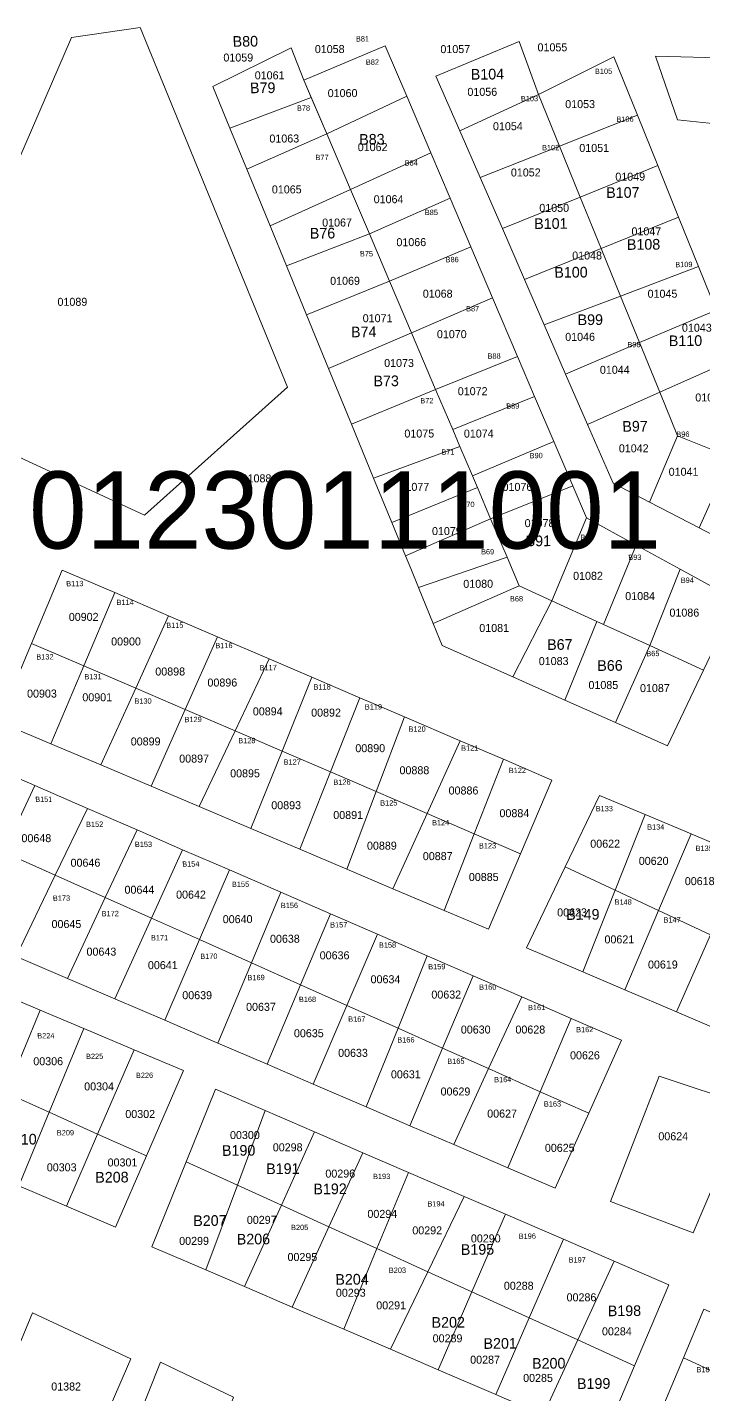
# Model space of a CAD drawing. Header units: metres. Extents: x 245225 to 248406, y 1633796 to 1637634.
# Drawn here: x 247398.4 to 247525.1, y 1634272.1 to 1634528.4 of the extents above; entities that cross this region are included whole.
import ezdxf
from ezdxf.enums import TextEntityAlignment as Align

# ---------------------------------------------------------------- set-up
doc = ezdxf.new("R2010")
doc.units = ezdxf.units.M
doc.header["$MEASUREMENT"] = 0
for name, color, linetype in [('historique_numero_parcelle', 7, 'Continuous'), ('limites_sections', 7, 'Continuous'), ('numero_lot', 7, 'Continuous')]:
    doc.layers.add(name, color=color, linetype=linetype)
doc.layers.add('LIMITES_PARCELLES', color=7, linetype='Continuous', lineweight=0, true_color=0xffffff)
doc.styles.add('Style-FANCY', font='FANCY.shx')
doc.styles.add('Style-WORKING', font='WORKING.shx')

msp = doc.modelspace()

# ---------------------------------------------------------------- linework, layer by layer
at = {"layer": 'limites_parcelles', "flags": 128}
for points in [[(247447.159, 1634460.961), (247420.33, 1634436.99), (247394.295, 1634449.055), (247383.341, 1634472.55), (247406.678, 1634526.525), (247419.537, 1634528.43), (247447.159, 1634460.961)], [(247451.599, 1634515.287), (247436.354, 1634509.54), (247433.163, 1634517.317), (247447.847, 1634524.593), (247450.228, 1634518.508), (247451.599, 1634515.287)], [(247536.134, 1634461.085), (247530.218, 1634447.876), (247520.214, 1634451.841), (247516.889, 1634460.008), (247531.089, 1634466.369), (247531.455, 1634465.459), (247535.689, 1634461.226), (247536.134, 1634461.085)], [(247478.105, 1634453.013), (247479.439, 1634449.878), (247463.295, 1634443.887), (247459.141, 1634454.01), (247474.901, 1634460.541), (247478.105, 1634453.013)], [(247520.214, 1634451.841), (247514.968, 1634439.431), (247508.172, 1634442.969), (247503.39, 1634453.962), (247516.889, 1634460.008), (247520.214, 1634451.841)], [(247497.06, 1634450.771), (247481.797, 1634444.339), (247479.439, 1634449.878), (247478.105, 1634453.013), (247493.46, 1634459.222), (247497.06, 1634450.771)], [(247481.797, 1634444.339), (247482.721, 1634442.167), (247466.688, 1634435.62), (247463.295, 1634443.887), (247479.439, 1634449.878), (247481.797, 1634444.339)], [(247500.602, 1634442.455), (247485.211, 1634436.316), (247482.721, 1634442.167), (247481.797, 1634444.339), (247497.06, 1634450.771), (247500.602, 1634442.455)], [(247503.145, 1634436.487), (247496.663, 1634420.927), (247490.578, 1634423.709), (247488.278, 1634429.112), (247486.311, 1634433.732), (247485.211, 1634436.316), (247500.602, 1634442.455), (247503.145, 1634436.487)], [(247488.278, 1634429.112), (247471.688, 1634423.433), (247470.239, 1634426.965), (247469.269, 1634429.328), (247485.211, 1634436.316), (247486.311, 1634433.732), (247488.278, 1634429.112)], [(247512.481, 1634431.359), (247506.367, 1634416.49), (247505.124, 1634417.058), (247496.663, 1634420.927), (247503.145, 1634436.487), (247512.481, 1634431.359)], [(247496.663, 1634420.927), (247489.381, 1634406.656), (247476.157, 1634412.542), (247474.462, 1634416.674), (247490.578, 1634423.709), (247496.663, 1634420.927)], [(247506.367, 1634416.49), (247515.051, 1634412.519), (247508.578, 1634398.11), (247499.136, 1634402.313), (247505.124, 1634417.058), (247506.367, 1634416.49)], [(247414.92, 1634272.154), (247411.017, 1634263.035), (247392.744, 1634271.358), (247396.564, 1634280.617), (247399.364, 1634287.405), (247417.779, 1634278.833), (247414.92, 1634272.154)], [(247432.482, 1634259.361), (247431.19, 1634255.885), (247416.548, 1634261.053), (247423.336, 1634278.198), (247437.042, 1634271.627), (247432.482, 1634259.361)]]:
    msp.add_lwpolyline(points, close=True, dxfattribs=at)
at = {"layer": 'limites_parcelles'}
for points in [[(247469.482, 1634515.505), (247454.49, 1634508.496), (247450.228, 1634518.508), (247465.442, 1634524.99)], [(247494.149, 1634515.862), (247479.434, 1634509.033), (247474.967, 1634519.302), (247490.577, 1634525.784)], [(247512.704, 1634511.962), (247498.09, 1634506.182), (247494.149, 1634515.862), (247508.304, 1634522.874)], [(247530.257, 1634522.669), (247529.721, 1634510.091), (247520.252, 1634511.097), (247516.125, 1634523.003)], [(247436.354, 1634509.54), (247451.599, 1634515.287), (247454.49, 1634508.496), (247439.511, 1634501.847)], [(247474.006, 1634504.887), (247458.957, 1634498), (247454.49, 1634508.496), (247469.482, 1634515.505)], [(247498.09, 1634506.182), (247483.231, 1634500.305), (247479.434, 1634509.033), (247494.149, 1634515.862)], [(247516.517, 1634502.507), (247501.987, 1634496.61), (247498.09, 1634506.182), (247512.704, 1634511.962)], [(247458.957, 1634498), (247443.878, 1634491.204), (247439.511, 1634501.847), (247454.49, 1634508.496)], [(247501.987, 1634496.61), (247487.411, 1634490.694), (247483.231, 1634500.305), (247498.09, 1634506.182)], [(247477.622, 1634496.4), (247462.484, 1634489.713), (247458.957, 1634498), (247474.006, 1634504.887)], [(247520.409, 1634492.853), (247505.906, 1634486.984), (247501.987, 1634496.61), (247516.517, 1634502.507)], [(247462.484, 1634489.713), (247446.94, 1634483.743), (247443.878, 1634491.204), (247458.957, 1634498)], [(247481.502, 1634487.292), (247466.249, 1634480.867), (247462.484, 1634489.713), (247477.622, 1634496.4)], [(247505.906, 1634486.984), (247491.552, 1634481.175), (247487.411, 1634490.694), (247501.987, 1634496.61)], [(247524.151, 1634483.573), (247509.541, 1634478.057), (247505.906, 1634486.984), (247520.409, 1634492.853)], [(247466.249, 1634480.867), (247450.724, 1634474.522), (247446.94, 1634483.743), (247462.484, 1634489.713)], [(247485.585, 1634477.707), (247470.392, 1634471.134), (247466.249, 1634480.867), (247481.502, 1634487.292)], [(247509.541, 1634478.057), (247495.255, 1634472.663), (247491.552, 1634481.175), (247505.906, 1634486.984)], [(247527.441, 1634475.414), (247513.099, 1634469.317), (247509.541, 1634478.057), (247524.151, 1634483.573)], [(247470.392, 1634471.134), (247454.843, 1634464.484), (247450.724, 1634474.522), (247466.249, 1634480.867)], [(247490.253, 1634466.75), (247474.901, 1634460.541), (247470.392, 1634471.134), (247485.585, 1634477.707)], [(247513.099, 1634469.317), (247499.269, 1634463.437), (247495.255, 1634472.663), (247509.541, 1634478.057)], [(247531.089, 1634466.369), (247516.889, 1634460.008), (247513.099, 1634469.317), (247527.441, 1634475.414)], [(247474.901, 1634460.541), (247459.141, 1634454.01), (247454.843, 1634464.484), (247470.392, 1634471.134)], [(247516.889, 1634460.008), (247503.39, 1634453.962), (247499.269, 1634463.437), (247513.099, 1634469.317)], [(247493.46, 1634459.222), (247478.105, 1634453.013), (247474.901, 1634460.541), (247490.253, 1634466.75)], [(247530.218, 1634447.876), (247524.267, 1634434.59), (247514.968, 1634439.431), (247520.214, 1634451.841)], [(247540.918, 1634443.636), (247533.837, 1634429.608), (247524.267, 1634434.59), (247530.218, 1634447.876)], [(247485.211, 1634436.316), (247469.269, 1634429.328), (247466.688, 1634435.62), (247482.721, 1634442.167)], [(247471.688, 1634423.433), (247488.278, 1634429.112), (247490.578, 1634423.709), (247474.462, 1634416.674)], [(247520.744, 1634426.82), (247515.051, 1634412.519), (247506.367, 1634416.49), (247512.481, 1634431.359)], [(247414.771, 1634422.449), (247408.966, 1634408.723), (247399.176, 1634412.935), (247404.931, 1634426.671)], [(247525.099, 1634407.925), (247515.051, 1634412.519), (247520.744, 1634426.82), (247531.323, 1634421.009)], [(247424.878, 1634418.112), (247418.71, 1634404.531), (247408.966, 1634408.723), (247414.771, 1634422.449)], [(247505.124, 1634417.058), (247499.136, 1634402.313), (247489.381, 1634406.656), (247496.663, 1634420.927)], [(247434.011, 1634414.194), (247427.978, 1634400.544), (247418.71, 1634404.531), (247424.878, 1634418.112)], [(247443.736, 1634410.021), (247437.32, 1634396.526), (247427.978, 1634400.544), (247434.011, 1634414.194)], [(247408.966, 1634408.723), (247402.789, 1634394.116), (247393.025, 1634398.255), (247399.176, 1634412.935)], [(247525.099, 1634407.925), (247518.359, 1634393.757), (247508.578, 1634398.11), (247515.051, 1634412.519)], [(247418.71, 1634404.531), (247412.173, 1634390.138), (247402.789, 1634394.116), (247408.966, 1634408.723)], [(247451.688, 1634406.609), (247446.127, 1634392.737), (247437.32, 1634396.526), (247443.736, 1634410.021)], [(247460.717, 1634402.735), (247455.197, 1634388.835), (247446.127, 1634392.737), (247451.688, 1634406.609)], [(247427.978, 1634400.544), (247421.609, 1634386.138), (247412.173, 1634390.138), (247418.71, 1634404.531)], [(247469.067, 1634399.153), (247463.784, 1634385.141), (247455.197, 1634388.835), (247460.717, 1634402.735)], [(247437.32, 1634396.526), (247430.575, 1634382.338), (247421.609, 1634386.138), (247427.978, 1634400.544)], [(247479.502, 1634394.675), (247473.315, 1634381.041), (247463.784, 1634385.141), (247469.067, 1634399.153)], [(247446.127, 1634392.737), (247440.305, 1634378.214), (247430.575, 1634382.338), (247437.32, 1634396.526)], [(247487.605, 1634391.199), (247482.14, 1634377.244), (247473.315, 1634381.041), (247479.502, 1634394.675)], [(247455.197, 1634388.835), (247449.441, 1634374.341), (247440.305, 1634378.214), (247446.127, 1634392.737)], [(247490.814, 1634373.513), (247482.14, 1634377.244), (247487.605, 1634391.199), (247496.689, 1634387.301)], [(247399.809, 1634386.289), (247393.988, 1634373.783), (247384.532, 1634378.006), (247390.168, 1634390.476)], [(247463.784, 1634385.141), (247458.297, 1634370.588), (247449.441, 1634374.341), (247455.197, 1634388.835)], [(247409.674, 1634382.005), (247403.644, 1634369.471), (247393.988, 1634373.783), (247399.809, 1634386.289)], [(247473.315, 1634381.041), (247466.914, 1634366.935), (247458.297, 1634370.588), (247463.784, 1634385.141)], [(247514.144, 1634380.835), (247508.532, 1634366.655), (247499.166, 1634371.021), (247505.579, 1634384.443)], [(247418.958, 1634377.973), (247413.015, 1634365.286), (247403.644, 1634369.471), (247409.674, 1634382.005)], [(247482.14, 1634377.244), (247476.509, 1634362.868), (247466.914, 1634366.935), (247473.315, 1634381.041)], [(247522.759, 1634377.206), (247516.668, 1634362.862), (247508.532, 1634366.655), (247514.144, 1634380.835)], [(247427.503, 1634374.263), (247421.67, 1634361.42), (247413.015, 1634365.286), (247418.958, 1634377.973)], [(247490.814, 1634373.513), (247484.783, 1634359.361), (247476.509, 1634362.868), (247482.14, 1634377.244)], [(247532.884, 1634372.941), (247526.437, 1634358.308), (247516.668, 1634362.862), (247522.759, 1634377.206)], [(247403.644, 1634369.471), (247396.325, 1634354.26), (247386.808, 1634358.357), (247393.988, 1634373.783)], [(247436.276, 1634370.453), (247430.66, 1634357.405), (247421.67, 1634361.42), (247427.503, 1634374.263)], [(247445.888, 1634366.278), (247440.374, 1634353.066), (247430.66, 1634357.405), (247436.276, 1634370.453)], [(247508.532, 1634366.655), (247502.477, 1634351.359), (247491.927, 1634355.868), (247499.166, 1634371.021)], [(247413.015, 1634365.286), (247405.915, 1634350.131), (247396.325, 1634354.26), (247403.644, 1634369.471)], [(247421.67, 1634361.42), (247414.805, 1634346.305), (247405.915, 1634350.131), (247413.015, 1634365.286)], [(247455.199, 1634362.235), (247449.608, 1634348.943), (247440.374, 1634353.066), (247445.888, 1634366.278)], [(247516.668, 1634362.862), (247510.353, 1634347.992), (247502.477, 1634351.359), (247508.532, 1634366.655)], [(247526.437, 1634358.308), (247520.064, 1634343.841), (247510.353, 1634347.992), (247516.668, 1634362.862)], [(247430.66, 1634357.405), (247424.151, 1634342.281), (247414.805, 1634346.305), (247421.67, 1634361.42)], [(247464.024, 1634358.403), (247458.297, 1634345.062), (247449.608, 1634348.943), (247455.199, 1634362.235)], [(247440.374, 1634353.066), (247434.088, 1634338.004), (247424.151, 1634342.281), (247430.66, 1634357.405)], [(247473.331, 1634354.361), (247467.866, 1634340.788), (247458.297, 1634345.062), (247464.024, 1634358.403)], [(247534.576, 1634354.514), (247527.894, 1634340.493), (247520.064, 1634343.841), (247526.437, 1634358.308)], [(247449.608, 1634348.943), (247443.333, 1634334.024), (247434.088, 1634338.004), (247440.374, 1634353.066)], [(247481.924, 1634350.629), (247476.203, 1634337.065), (247467.866, 1634340.788), (247473.331, 1634354.361)], [(247491.026, 1634346.677), (247484.84, 1634333.207), (247476.203, 1634337.065), (247481.924, 1634350.629)], [(247400.814, 1634344.197), (247394.408, 1634328.648), (247385.267, 1634332.748), (247391.807, 1634348.009)], [(247458.297, 1634345.062), (247451.965, 1634330.309), (247443.333, 1634334.024), (247449.608, 1634348.943)], [(247467.866, 1634340.788), (247461.921, 1634326.023), (247451.965, 1634330.309), (247458.297, 1634345.062)], [(247500.33, 1634342.636), (247494.5, 1634328.893), (247484.84, 1634333.207), (247491.026, 1634346.677)], [(247408.987, 1634340.739), (247402.495, 1634325.02), (247394.408, 1634328.648), (247400.814, 1634344.197)], [(247503.587, 1634324.835), (247494.5, 1634328.893), (247500.33, 1634342.636), (247509.707, 1634338.565)], [(247418.408, 1634336.753), (247411.573, 1634320.947), (247402.495, 1634325.02), (247408.987, 1634340.739)], [(247476.203, 1634337.065), (247470.068, 1634322.516), (247461.921, 1634326.023), (247467.866, 1634340.788)], [(247420.713, 1634316.847), (247411.573, 1634320.947), (247418.408, 1634336.753), (247427.633, 1634332.849)], [(247484.84, 1634333.207), (247478.303, 1634318.971), (247470.068, 1634322.516), (247476.203, 1634337.065)], [(247494.5, 1634328.893), (247488.439, 1634314.608), (247478.303, 1634318.971), (247484.84, 1634333.207)], [(247516.801, 1634331.822), (247533.311, 1634326.318), (247523.151, 1634302.4), (247507.7, 1634308.327)], [(247442.974, 1634325.338), (247437.771, 1634311.383), (247428.179, 1634315.751), (247433.665, 1634329.357)], [(247402.495, 1634325.02), (247396.805, 1634311.245), (247388.673, 1634314.728), (247394.408, 1634328.648)], [(247503.587, 1634324.835), (247497.324, 1634310.783), (247488.439, 1634314.608), (247494.5, 1634328.893)], [(247411.573, 1634320.947), (247405.725, 1634307.425), (247396.805, 1634311.245), (247402.495, 1634325.02)], [(247452.201, 1634321.354), (247446.008, 1634307.633), (247437.771, 1634311.383), (247442.974, 1634325.338)], [(247461.255, 1634317.444), (247454.924, 1634303.574), (247446.008, 1634307.633), (247452.201, 1634321.354)], [(247420.713, 1634316.847), (247414.933, 1634303.481), (247405.725, 1634307.425), (247411.573, 1634320.947)], [(247469.795, 1634313.757), (247463.919, 1634299.478), (247454.924, 1634303.574), (247461.255, 1634317.444)], [(247437.771, 1634311.383), (247431.844, 1634295.488), (247421.759, 1634299.829), (247428.179, 1634315.751)], [(247480.28, 1634309.23), (247473.457, 1634295.136), (247463.919, 1634299.478), (247469.795, 1634313.757)], [(247446.008, 1634307.633), (247439.114, 1634292.359), (247431.844, 1634295.488), (247437.771, 1634311.383)], [(247487.993, 1634305.899), (247481.702, 1634291.382), (247473.457, 1634295.136), (247480.28, 1634309.23)], [(247454.924, 1634303.574), (247448.05, 1634288.513), (247439.114, 1634292.359), (247446.008, 1634307.633)], [(247463.919, 1634299.478), (247457.698, 1634284.36), (247448.05, 1634288.513), (247454.924, 1634303.574)], [(247498.84, 1634301.216), (247492.448, 1634286.489), (247481.702, 1634291.382), (247487.993, 1634305.899)], [(247508.328, 1634297.119), (247501.541, 1634282.349), (247492.448, 1634286.489), (247498.84, 1634301.216)], [(247473.457, 1634295.136), (247466.421, 1634280.605), (247457.698, 1634284.36), (247463.919, 1634299.478)], [(247512.165, 1634277.512), (247501.541, 1634282.349), (247508.328, 1634297.119), (247518.597, 1634292.686)], [(247481.702, 1634291.382), (247475.364, 1634276.755), (247466.421, 1634280.605), (247473.457, 1634295.136)], [(247492.448, 1634286.489), (247486.199, 1634272.091), (247475.364, 1634276.755), (247481.702, 1634291.382)], [(247538.61, 1634282.173), (247534.504, 1634272.916), (247521.343, 1634279.012), (247525.145, 1634288.133)], [(247501.541, 1634282.349), (247495.071, 1634268.272), (247486.199, 1634272.091), (247492.448, 1634286.489)], [(247512.165, 1634277.512), (247506.214, 1634263.476), (247495.071, 1634268.272), (247501.541, 1634282.349)], [(247534.504, 1634272.916), (247530.127, 1634263.046), (247517.006, 1634268.608), (247521.343, 1634279.012)]]:
    msp.add_3dface(points, dxfattribs=at)

# ---------------------------------------------------------------- texts
at = {"layer": 'historique_numero_parcelle', "style": 'Style-FANCY'}
for s, p in [('01058', (247455.056858, 1634524.35504)), ('01057', (247478.591858, 1634524.35504)), ('01055', (247496.788858, 1634524.68304)), ('01059', (247437.926858, 1634522.76904)), ('01061', (247443.798683, 1634519.434638)), ('01060', (247457.470858, 1634516.10004)), ('01056', (247483.649858, 1634516.33804)), ('01053', (247501.978858, 1634514.03804)), ('01054', (247488.439024, 1634509.898188)), ('01063', (247446.548858, 1634507.59004)), ('01062', (247463.103858, 1634505.98104)), ('01051', (247504.615683, 1634505.824638)), ('01052', (247491.795858, 1634501.22504)), ('01049', (247511.366024, 1634500.436188)), ('01065', (247447.008858, 1634498.04604)), ('01064', (247466.087024, 1634496.206188)), ('01050', (247497.117858, 1634494.58804)), ('01067', (247456.435858, 1634491.83704)), ('01047', (247514.388024, 1634490.185188)), ('01066', (247470.346858, 1634488.15704)), ('01048', (247503.286024, 1634485.652188)), ('01069', (247457.930858, 1634480.91204)), ('01089', (247406.842858, 1634476.97404)), ('01068', (247475.290858, 1634478.49804)), ('01045', (247517.410024, 1634478.489188)), ('01071', (247464.032683, 1634473.897638)), ('01043', (247523.848024, 1634472.115188)), ('01070', (247477.934858, 1634470.90804)), ('01046', (247501.972024, 1634470.407188)), ('01073', (247468.047858, 1634465.50404)), ('01044', (247508.469189, 1634464.230337)), ('01072', (247481.843858, 1634460.21404)), ('01040', (247526.345024, 1634459.039188)), ('01075', (247471.841858, 1634452.28004)), ('01074', (247482.986024, 1634452.279188)), ('01042', (247512.023024, 1634449.511188)), ('01088', (247441.346858, 1634443.87104)), ('01041', (247521.360847, 1634445.108786)), ('01077', (247470.921858, 1634442.27504)), ('01076', (247490.235858, 1634442.27504)), ('01079', (247477.014858, 1634433.99604)), ('01078', (247494.374858, 1634435.49104)), ('01080', (247482.877858, 1634424.10704)), ('01082', (247503.456858, 1634425.60204)), ('01084', (247513.222024, 1634421.807188)), ('01086', (247521.506858, 1634418.70204)), ('00902', (247408.959987, 1634417.899456)), ('01081', (247485.876683, 1634415.827638)), ('00900', (247416.892987, 1634413.299456)), ('01083', (247497.018858, 1634409.61804)), ('00898', (247425.169987, 1634407.664456)), ('00896', (247434.941987, 1634405.594456)), ('01085', (247506.330858, 1634405.13304)), ('00903', (247401.142987, 1634403.525456)), ('00901', (247411.497811, 1634402.835053)), ('01087', (247515.987858, 1634404.55804)), ('00894', (247443.443152, 1634400.190604)), ('00892', (247454.370987, 1634399.960456)), ('00899', (247420.571987, 1634394.555456)), ('00890', (247462.648987, 1634393.290456)), ('00897', (247429.653987, 1634391.336456)), ('00895', (247439.195987, 1634388.576456)), ('00888', (247470.925987, 1634389.151456)), ('00886', (247480.122987, 1634385.356456)), ('00893', (247446.898987, 1634382.596456)), ('00891', (247458.518811, 1634380.757053)), ('00884', (247489.659152, 1634381.101604)), ('00648', (247400.095152, 1634376.416604)), ('00889', (247464.832987, 1634375.007456)), ('00622', (247506.673987, 1634375.382456)), ('00646', (247409.292152, 1634371.817604)), ('00887', (247475.294987, 1634373.052456)), ('00620', (247515.756987, 1634372.162456)), ('00644', (247419.402316, 1634366.757753)), ('00885', (247483.916987, 1634369.142456)), ('00618', (247524.381858, 1634368.36704)), ('00642', (247429.066152, 1634365.837604)), ('00623', (247500.465987, 1634362.503456)), ('00645', (247405.728152, 1634360.318604)), ('00640', (247437.804152, 1634361.237604)), ('00638', (247446.662987, 1634357.558456)), ('00621', (247509.327811, 1634357.443053)), ('00643', (247412.281152, 1634355.143604)), ('00636', (247455.974987, 1634354.453456)), ('00641', (247423.786976, 1634352.614202)), ('00619', (247517.483858, 1634352.72904)), ('00634', (247465.510152, 1634349.968604)), ('00639', (247430.222987, 1634346.979456)), ('00632', (247476.897987, 1634347.094456)), ('00637', (247442.178987, 1634344.794456)), ('00635', (247451.145987, 1634339.849456)), ('00630', (247482.416987, 1634340.539456)), ('00628', (247492.648987, 1634340.539456)), ('00633', (247459.423987, 1634336.169456)), ('00306', (247402.309987, 1634334.598456)), ('00626', (247502.880987, 1634335.710456)), ('00631', (247469.319811, 1634332.145053)), ('00304', (247411.845152, 1634329.884604)), ('00629', (247478.622987, 1634328.925456)), ('00302', (247419.553987, 1634324.709456)), ('00627', (247487.359987, 1634324.785456)), ('00300', (247439.167987, 1634320.763456)), ('00624', (247519.429152, 1634320.530604)), ('00298', (247447.182987, 1634318.463456)), ('00625', (247498.162987, 1634318.362456)), ('00301', (247416.229811, 1634315.625053)), ('00303', (247404.838987, 1634314.705456)), ('00296', (247457.036987, 1634313.535456)), ('00294', (247464.914152, 1634305.978604)), ('00297', (247442.321987, 1634304.861456)), ('00292', (247473.328987, 1634302.890456)), ('00299', (247429.642987, 1634300.918456)), ('00290', (247484.299987, 1634301.378456)), ('00295', (247449.941987, 1634297.896456)), ('00288', (247490.474987, 1634292.508456)), ('00293', (247459.007987, 1634291.193456)), ('00286', (247502.234987, 1634290.339456)), ('00291', (247466.571811, 1634288.828053)), ('00289', (247477.139987, 1634282.651456)), ('00284', (247508.863152, 1634283.965604)), ('00287', (247484.168987, 1634278.643456)), ('00285', (247494.088987, 1634275.226456))]:
    msp.add_text(s, height=1.499994, rotation=0.1323, dxfattribs=at).set_placement(p, align=Align.MIDDLE_CENTER)
msp.add_text('01382', height=1.499994, dxfattribs=at).set_placement((247405.671896, 1634273.617609), align=Align.MIDDLE_CENTER)
at = {"layer": 'limites_sections', "linetype": 'Continuous', "lineweight": 0, "style": 'Style-FANCY'}
msp.add_text('01230111001', height=14.474253, dxfattribs=at).set_placement((247457.941564, 1634437.946165), align=Align.MIDDLE_CENTER)
at = {"layer": 'numero_lot', "linetype": 'Continuous'}
for s, height, style, p in [('B80', 1.999992, 'Style-WORKING', (247436.882758, 1634524.786375)), ('B81', 0.999996, 'Style-WORKING', (247459.976758, 1634525.763375)), ('B82', 0.999996, 'Style-WORKING', (247461.839758, 1634521.393375)), ('B104', 1.999992, 'Style-WORKING', (247481.499758, 1634518.621375)), ('B105', 0.999996, 'Style-FANCY', (247504.762758, 1634519.683375)), ('B79', 1.999992, 'Style-WORKING', (247440.133758, 1634516.074375)), ('B78', 0.999996, 'Style-WORKING', (247448.926758, 1634512.800375)), ('B103', 0.999996, 'Style-FANCY', (247490.884758, 1634514.558375)), ('B106', 0.999996, 'Style-FANCY', (247508.776758, 1634510.703375)), ('B83', 1.999992, 'Style-WORKING', (247460.593758, 1634506.418375)), ('B102', 0.999996, 'Style-FANCY', (247494.851758, 1634505.371375)), ('B77', 0.999996, 'Style-WORKING', (247452.400758, 1634503.539375)), ('B84', 0.999996, 'Style-FANCY', (247469.114758, 1634502.509375)), ('B107', 1.998996, 'Style-WORKING', (247506.868758, 1634496.442375)), ('B85', 0.999996, 'Style-FANCY', (247472.877758, 1634493.231375)), ('B76', 1.999992, 'Style-WORKING', (247451.339758, 1634488.816375)), ('B101', 1.999992, 'Style-WORKING', (247493.375758, 1634490.619375)), ('B108', 1.999992, 'Style-WORKING', (247510.748758, 1634486.710375)), ('B75', 0.999996, 'Style-WORKING', (247460.720758, 1634485.467375)), ('B86', 0.999996, 'Style-FANCY', (247476.780758, 1634484.387375)), ('B100', 1.999992, 'Style-WORKING', (247497.154758, 1634481.488375)), ('B109', 0.999996, 'Style-FANCY', (247519.811758, 1634483.458375)), ('B87', 0.999996, 'Style-WORKING', (247480.614758, 1634475.174375)), ('B99', 1.999992, 'Style-WORKING', (247501.514758, 1634472.599375)), ('B74', 1.999992, 'Style-WORKING', (247459.065758, 1634470.308375)), ('B110', 1.999992, 'Style-WORKING', (247518.609758, 1634468.655375)), ('B98', 0.999996, 'Style-WORKING', (247510.848758, 1634468.434375)), ('B88', 0.999996, 'Style-FANCY', (247484.633758, 1634466.300375)), ('B73', 1.999992, 'Style-WORKING', (247463.264758, 1634461.124375)), ('B72', 0.999996, 'Style-FANCY', (247472.029758, 1634457.924375)), ('B89', 0.999996, 'Style-WORKING', (247488.137758, 1634456.924375)), ('B97', 1.999992, 'Style-WORKING', (247509.896758, 1634452.616375)), ('B96', 0.999996, 'Style-WORKING', (247520.017758, 1634451.645375)), ('B71', 0.999996, 'Style-WORKING', (247475.978758, 1634448.299375)), ('B90', 0.999996, 'Style-FANCY', (247492.524758, 1634447.639375)), ('B70', 0.999996, 'Style-WORKING', (247479.744758, 1634438.474375)), ('B91', 1.999992, 'Style-WORKING', (247491.780758, 1634431.126375)), ('B92', 0.999996, 'Style-WORKING', (247502.046758, 1634432.325375)), ('B69', 0.999996, 'Style-WORKING', (247483.425758, 1634429.613375)), ('B93', 0.999996, 'Style-WORKING', (247510.998758, 1634428.563375)), ('B113', 0.999996, 'Style-WORKING', (247405.692758, 1634423.629375)), ('B94', 0.999996, 'Style-WORKING', (247520.836758, 1634424.275375)), ('B68', 0.999996, 'Style-WORKING', (247488.832758, 1634420.788375)), ('B114', 0.999996, 'Style-WORKING', (247415.114758, 1634420.126375)), ('B115', 0.999996, 'Style-WORKING', (247424.433758, 1634415.831375)), ('B67', 1.999992, 'Style-WORKING', (247495.809758, 1634411.705375)), ('B116', 0.999996, 'Style-WORKING', (247433.632758, 1634412.026375)), ('B65', 0.999996, 'Style-WORKING', (247514.394758, 1634410.530375)), ('B132', 0.999996, 'Style-FANCY', (247400.088758, 1634409.903375)), ('B117', 0.999996, 'Style-FANCY', (247441.929758, 1634407.888375)), ('B66', 1.999992, 'Style-WORKING', (247505.201758, 1634407.770375)), ('B131', 0.999996, 'Style-FANCY', (247409.092758, 1634406.178375)), ('B118', 0.999996, 'Style-WORKING', (247452.028758, 1634404.265375)), ('B130', 0.999996, 'Style-WORKING', (247418.463758, 1634401.613375)), ('B119', 0.999996, 'Style-WORKING', (247461.643758, 1634400.525375)), ('B129', 0.999996, 'Style-WORKING', (247427.855758, 1634398.160375)), ('B120', 0.999996, 'Style-WORKING', (247469.814758, 1634396.364375)), ('B128', 0.999996, 'Style-WORKING', (247437.928758, 1634394.199375)), ('B121', 0.999996, 'Style-WORKING', (247479.687758, 1634392.791375)), ('B127', 0.999996, 'Style-WORKING', (247446.429758, 1634390.189375)), ('B122', 0.999996, 'Style-WORKING', (247488.610758, 1634388.604375)), ('B126', 0.999996, 'Style-WORKING', (247455.742758, 1634386.401375)), ('B151', 0.999996, 'Style-FANCY', (247399.886758, 1634383.204375)), ('B125', 0.999996, 'Style-WORKING', (247464.522758, 1634382.520375)), ('B133', 0.999996, 'Style-WORKING', (247504.904758, 1634381.433375)), ('B152', 0.999996, 'Style-FANCY', (247409.408758, 1634378.514375)), ('B124', 0.999996, 'Style-WORKING', (247474.239758, 1634378.815375)), ('B134', 0.999996, 'Style-WORKING', (247514.539758, 1634378.011375)), ('B153', 0.999996, 'Style-FANCY', (247418.557758, 1634374.746375)), ('B123', 0.999996, 'Style-WORKING', (247483.020758, 1634374.476375)), ('B135', 0.999996, 'Style-WORKING', (247523.610758, 1634374.011375)), ('B154', 0.999996, 'Style-FANCY', (247427.430758, 1634371.070375)), ('B155', 0.999996, 'Style-FANCY', (247436.748758, 1634367.269375)), ('B173', 0.999996, 'Style-FANCY', (247403.194758, 1634364.661375)), ('B148', 0.999996, 'Style-WORKING', (247508.437758, 1634363.925375)), ('B172', 0.999996, 'Style-FANCY', (247412.329758, 1634361.765375)), ('B156', 0.999996, 'Style-FANCY', (247445.899758, 1634363.300375)), ('B149', 1.999992, 'Style-WORKING', (247499.371758, 1634361.086375)), ('B157', 0.999996, 'Style-FANCY', (247455.133758, 1634359.664375)), ('B147', 0.999996, 'Style-FANCY', (247517.604758, 1634360.588375)), ('B171', 0.999996, 'Style-FANCY', (247421.570758, 1634357.234375)), ('B170', 0.999996, 'Style-FANCY', (247430.809758, 1634353.774375)), ('B158', 0.999996, 'Style-FANCY', (247464.284758, 1634355.863375)), ('B159', 0.999996, 'Style-FANCY', (247473.519758, 1634351.812375)), ('B169', 0.999996, 'Style-FANCY', (247439.647758, 1634349.777375)), ('B160', 0.999996, 'Style-WORKING', (247483.056758, 1634347.978375)), ('B168', 0.999996, 'Style-FANCY', (247449.288758, 1634345.684375)), ('B161', 0.999996, 'Style-WORKING', (247492.220758, 1634344.165375)), ('B167', 0.999996, 'Style-FANCY', (247458.529758, 1634341.989375)), ('B224', 0.999996, 'Style-WORKING', (247400.259758, 1634338.860375)), ('B162', 0.999996, 'Style-WORKING', (247501.230758, 1634340.026375)), ('B166', 0.999996, 'Style-FANCY', (247467.729758, 1634338.095375)), ('B225', 0.999996, 'Style-WORKING', (247409.408758, 1634335.006375)), ('B165', 0.999996, 'Style-WORKING', (247477.093758, 1634334.092375)), ('B226', 0.999996, 'Style-WORKING', (247418.755758, 1634331.451375)), ('B164', 0.999996, 'Style-FANCY', (247485.865758, 1634330.653375)), ('B163', 0.999996, 'Style-WORKING', (247495.191758, 1634326.088375)), ('B209', 0.999996, 'Style-WORKING', (247403.929758, 1634320.675375)), ('B210', 1.999992, 'Style-WORKING', (247393.918758, 1634318.945375)), ('B190', 1.999992, 'Style-WORKING', (247434.885758, 1634316.853375)), ('B208', 1.999992, 'Style-WORKING', (247411.136758, 1634311.826375)), ('B191', 1.999992, 'Style-WORKING', (247443.160758, 1634313.431375)), ('B192', 1.999992, 'Style-WORKING', (247452.010758, 1634309.640375)), ('B193', 0.999996, 'Style-WORKING', (247463.183758, 1634312.496375)), ('B194', 0.999996, 'Style-WORKING', (247473.372758, 1634307.357375)), ('B207', 1.999992, 'Style-WORKING', (247429.493758, 1634303.694375)), ('B205', 0.999996, 'Style-WORKING', (247447.815758, 1634302.935375)), ('B206', 1.999992, 'Style-WORKING', (247437.651758, 1634300.228375)), ('B196', 0.999996, 'Style-WORKING', (247490.474758, 1634301.287375)), ('B195', 1.999992, 'Style-WORKING', (247479.638758, 1634298.289375)), ('B203', 0.999996, 'Style-FANCY', (247466.138758, 1634294.902375)), ('B197', 0.999996, 'Style-WORKING', (247499.821758, 1634296.851375)), ('B204', 1.999992, 'Style-WORKING', (247456.125758, 1634292.688375)), ('B198', 1.999992, 'Style-WORKING', (247507.170758, 1634286.788375)), ('B202', 1.999992, 'Style-WORKING', (247474.152758, 1634284.621375)), ('B201', 1.999992, 'Style-WORKING', (247483.882758, 1634280.669375)), ('B200', 1.999992, 'Style-WORKING', (247492.985758, 1634276.938375)), ('B199', 1.999992, 'Style-WORKING', (247501.405758, 1634273.144375)), ('B184', 0.999996, 'Style-WORKING', (247523.777758, 1634276.275375))]:
    msp.add_text(s, height=height, rotation=0.512242, dxfattribs=dict(at, style=style)).set_placement(p)

doc.saveas('drawing.dxf')
